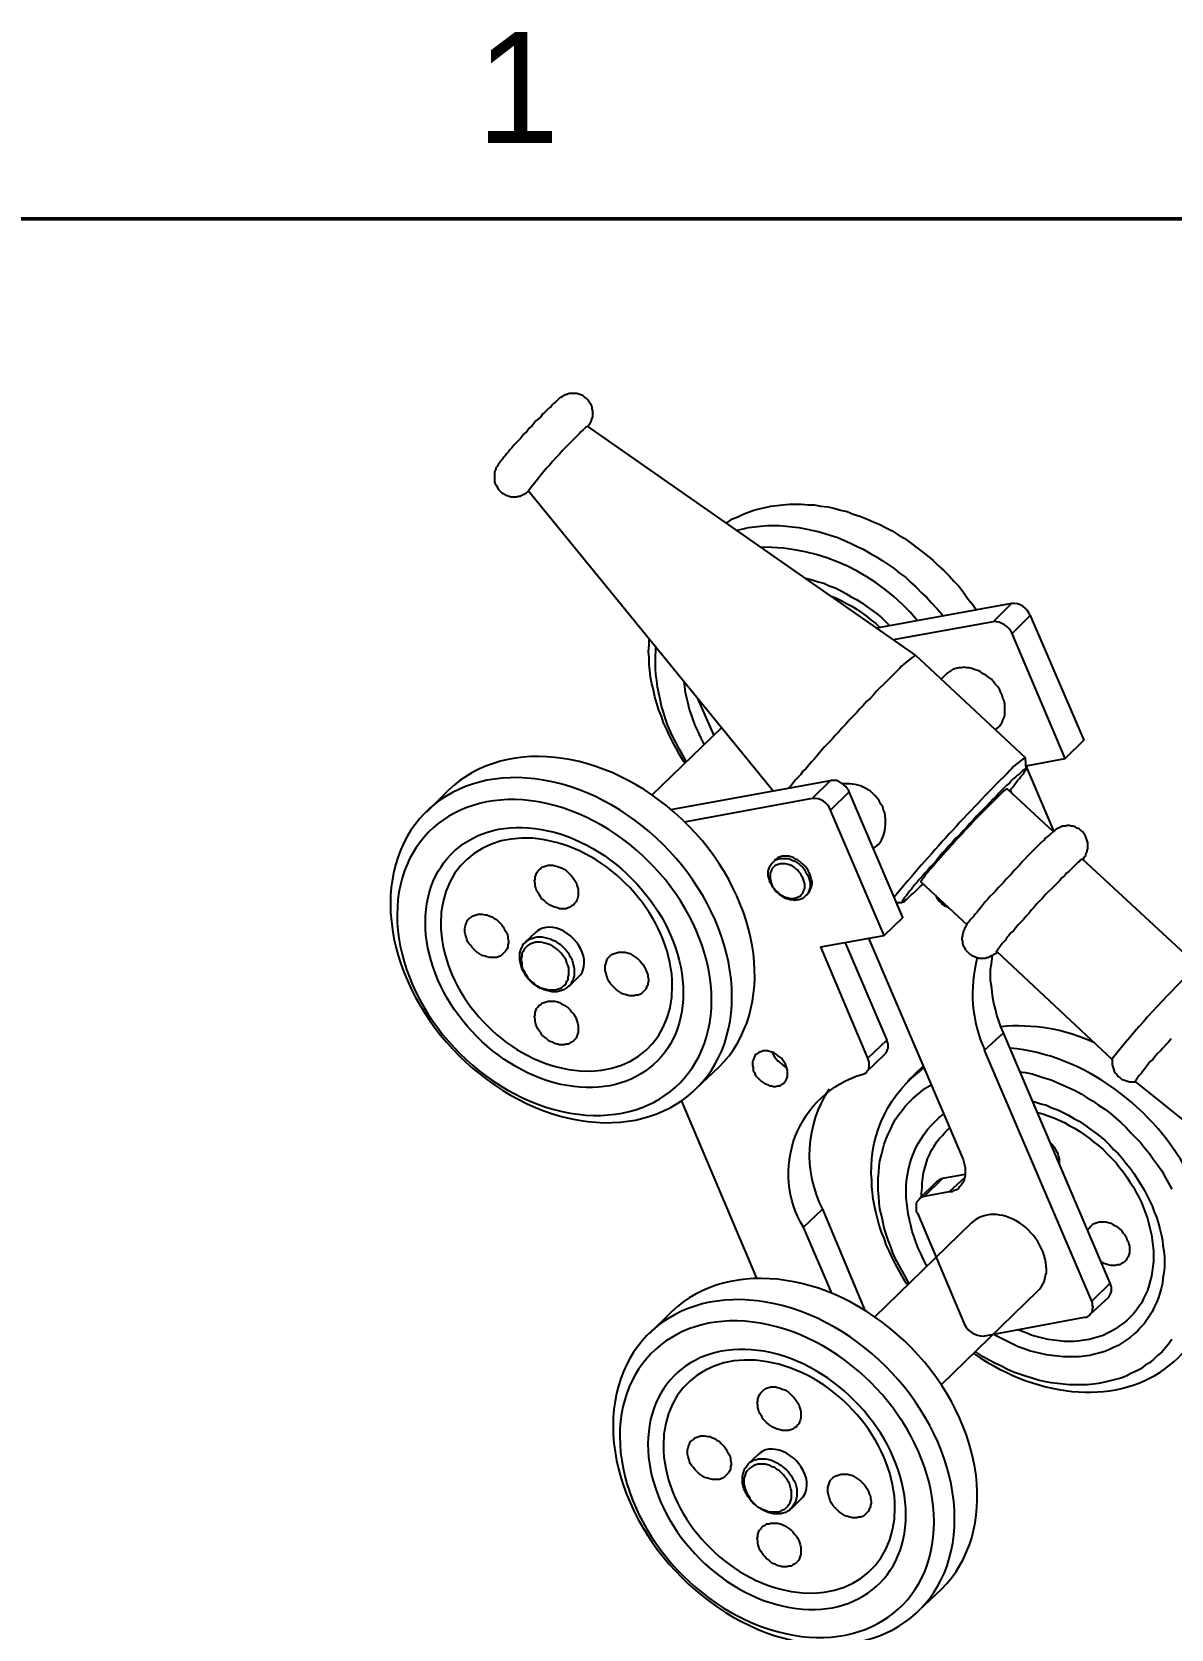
# Model space of a CAD drawing. Header units: millimetres. Extents: x 0.1 to 10.9, y 0.1 to 8.4.
# Drawn here: x 7.239 to 9.599, y 5.079 to 8.386 of the extents above; entities that cross this region are included whole.
import ezdxf

# ---------------------------------------------------------------- set-up
doc = ezdxf.new("R2010")
doc.units = ezdxf.units.MM
doc.layers.add('PDF_Geometry', color=7, linetype='Continuous')
doc.layers.add('PDF_Text', color=7, linetype='Continuous')
doc.styles.add('PDF Century Gothic', font='GOTHIC.TTF')

msp = doc.modelspace()

# ---------------------------------------------------------------- linework, layer by layer
at = {"layer": 'PDF_Geometry', "color": 9, "lineweight": 50, "true_color": 0xc0c0c0}
msp.add_lwpolyline([(0.4986, 0.4986), (0.4986, 7.9986), (10.4986, 7.9986), (10.4986, 0.4986)], close=True, dxfattribs=at)
at = {"layer": 'PDF_Geometry', "lineweight": 25}
for points in [[(8.3917, 7.5681), (8.3931, 7.5708), (8.3944, 7.5736), (8.3958, 7.575), (8.3972, 7.5778), (8.3986, 7.5806), (8.3986, 7.5819), (8.4, 7.5861), (8.4014, 7.5889), (8.4014, 7.5931), (8.4014, 7.5972), (8.4014, 7.6014), (8.4, 7.6056), (8.4, 7.6097), (8.3986, 7.6125), (8.3958, 7.6167), (8.3931, 7.6208), (8.3903, 7.625), (8.3875, 7.6278), (8.3833, 7.6306), (8.3806, 7.6333), (8.3764, 7.6347), (8.3722, 7.6361), (8.3681, 7.6375), (8.3639, 7.6375), (8.3597, 7.6375), (8.3556, 7.6375), (8.3528, 7.6375), (8.3486, 7.6361), (8.3458, 7.6347), (8.3431, 7.6347), (8.3417, 7.6333), (8.3389, 7.6319), (8.3375, 7.6306), (8.3347, 7.6292), (8.3333, 7.6292), (8.3319, 7.6278), (8.3292, 7.625), (8.3264, 7.6222), (8.3236, 7.6194), (8.3194, 7.6167), (8.3167, 7.6139), (8.3153, 7.6125), (8.3139, 7.6097), (8.3097, 7.6069), (8.3056, 7.6028), (8.3014, 7.5986), (8.2972, 7.5944), (8.2931, 7.5889), (8.2889, 7.5847), (8.2833, 7.5806), (8.2792, 7.575), (8.275, 7.5694), (8.2694, 7.5653), (8.2653, 7.5597), (8.2597, 7.5542), (8.2556, 7.55), (8.2514, 7.5444), (8.2458, 7.5389), (8.2417, 7.5347), (8.2375, 7.5306), (8.2333, 7.525), (8.2292, 7.5208), (8.2264, 7.5167), (8.2222, 7.5125), (8.2194, 7.5083), (8.2167, 7.5056), (8.2139, 7.5014), (8.2111, 7.4986), (8.2083, 7.4944), (8.2056, 7.4917), (8.2042, 7.4889), (8.2028, 7.4861), (8.2014, 7.4847), (8.2, 7.4833), (8.2, 7.4806), (8.1986, 7.4778), (8.1972, 7.475), (8.1972, 7.4708), (8.1972, 7.4667), (8.1972, 7.4625), (8.1972, 7.4583), (8.1972, 7.4542), (8.1986, 7.45), (8.2014, 7.4472), (8.2028, 7.4431), (8.2056, 7.4389), (8.2083, 7.4361), (8.2125, 7.4319), (8.2153, 7.4306), (8.2194, 7.4278), (8.2236, 7.4264), (8.2278, 7.425), (8.2319, 7.4236), (8.2361, 7.4236), (8.2389, 7.4236), (8.2431, 7.4236), (8.2472, 7.425), (8.25, 7.425), (8.2528, 7.4264), (8.2556, 7.4278), (8.2583, 7.4292), (8.2597, 7.4292), (8.2611, 7.4306), (8.2639, 7.4319), (8.2653, 7.4333), (8.2667, 7.4347), (8.2681, 7.4361), (8.775, 6.8139)], [(8.6764, 7.3694), (8.6806, 7.3708), (8.6903, 7.3778), (8.7014, 7.3819), (8.7125, 7.3875), (8.7236, 7.3917), (8.7347, 7.3958), (8.7458, 7.3986), (8.7583, 7.4014), (8.7694, 7.4042), (8.7819, 7.4056), (8.7944, 7.4069), (8.8083, 7.4083), (8.8208, 7.4083), (8.8333, 7.4083), (8.8472, 7.4069), (8.8597, 7.4069), (8.8736, 7.4042), (8.8875, 7.4028), (8.9, 7.4), (8.9139, 7.3958), (8.9278, 7.3931), (8.9403, 7.3875), (8.9542, 7.3833), (8.9681, 7.3778), (8.9806, 7.3722), (8.9944, 7.3667), (9.0069, 7.3597), (9.0208, 7.3528), (9.0333, 7.3444), (9.0458, 7.3375), (9.0583, 7.3292), (9.0708, 7.3194), (9.0819, 7.3111), (9.0944, 7.3014), (9.1056, 7.2917), (9.1167, 7.2806), (9.1278, 7.2708), (9.1389, 7.2597), (9.1486, 7.2486), (9.1597, 7.2375), (9.1694, 7.225), (9.1778, 7.2125), (9.1875, 7.2014), (9.1958, 7.1889)], [(8.6986, 7.3542), (8.7, 7.3542), (8.7125, 7.3569), (8.7236, 7.3597), (8.7361, 7.3611), (8.7486, 7.3625), (8.7625, 7.3639), (8.775, 7.3639), (8.7875, 7.3639), (8.8014, 7.3625), (8.8139, 7.3611), (8.8278, 7.3597), (8.8417, 7.3569), (8.8542, 7.3542), (8.8681, 7.3514), (8.8819, 7.3472), (8.8944, 7.3431), (8.9083, 7.3389), (8.9222, 7.3333), (8.9347, 7.3278), (8.9486, 7.3208), (8.9611, 7.3153), (8.975, 7.3069), (8.9875, 7.3), (9, 7.2917), (9.0125, 7.2833), (9.025, 7.275), (9.0361, 7.2653), (9.0486, 7.2569), (9.0597, 7.2458), (9.0708, 7.2361), (9.0819, 7.225), (9.0931, 7.2153), (9.1028, 7.2042), (9.1139, 7.1917), (9.1236, 7.1806), (9.1264, 7.1764)], [(8.8417, 7.2542), (8.8444, 7.2542), (8.8556, 7.2514), (8.8681, 7.2472), (8.8792, 7.2444), (8.8903, 7.2389), (8.9028, 7.2347), (8.9139, 7.2292), (8.925, 7.2236), (8.9361, 7.2167), (8.9472, 7.2111), (8.9583, 7.2042), (8.9694, 7.1958), (8.9792, 7.1889), (8.9903, 7.1806), (9, 7.1722), (9.0097, 7.1625), (9.0153, 7.1569)], [(8.8917, 7.2194), (8.8944, 7.2181), (8.9056, 7.2139), (8.9167, 7.2083), (8.9264, 7.2028), (8.9375, 7.1972), (8.9486, 7.1903), (8.9583, 7.1833), (8.9681, 7.1764), (8.9778, 7.1681), (8.9875, 7.1611), (8.9958, 7.1528)], [(9.0236, 7.1278), (9.2306, 7.1653), (9.2681, 7.2028), (8.9889, 7.1514)], [(9.3556, 6.7319), (9.2986, 6.8667), (9.3792, 6.8819), (9.2694, 7.1403), (9.3069, 7.1778), (9.4181, 6.9194), (9.3792, 6.8819)], [(8.5917, 6.8722), (8.5889, 6.8764), (8.5806, 6.8903), (8.5736, 6.9028), (8.5667, 6.9153), (8.5597, 6.9292), (8.5542, 6.9417), (8.5472, 6.9556), (8.5431, 6.9694), (8.5375, 6.9819), (8.5333, 6.9958), (8.5292, 7.0097), (8.5264, 7.0236), (8.5236, 7.0361), (8.5208, 7.05), (8.5194, 7.0639), (8.5181, 7.0764), (8.5181, 7.0903), (8.5167, 7.1028), (8.5181, 7.1167), (8.5181, 7.1292)], [(8.5944, 6.875), (8.5944, 6.8764), (8.5875, 6.8889), (8.5806, 6.9), (8.5736, 6.9139), (8.5667, 6.9264), (8.5611, 6.9389), (8.5556, 6.9514), (8.5514, 6.9639), (8.5472, 6.9778), (8.5431, 6.9903), (8.5403, 7.0042), (8.5375, 7.0167), (8.5347, 7.0292), (8.5333, 7.0431), (8.5319, 7.0556), (8.5306, 7.0681), (8.5306, 7.0806), (8.5306, 7.0931), (8.5319, 7.1056), (8.5319, 7.1111)], [(9.2347, 6.9417), (9.2403, 6.9458), (9.2431, 6.9486), (9.2458, 6.9528), (9.2486, 6.9569), (9.25, 6.9611), (9.2528, 6.9667), (9.2542, 6.9722), (9.2542, 6.9778), (9.2542, 6.9833), (9.2542, 6.9889), (9.2542, 6.9944), (9.2528, 7.0014), (9.25, 7.0069), (9.2486, 7.0125), (9.2458, 7.0181), (9.2431, 7.025), (9.2389, 7.0306), (9.2347, 7.0347), (9.2306, 7.0403), (9.2264, 7.0458), (9.2208, 7.05), (9.2153, 7.0542), (9.2097, 7.0569), (9.2042, 7.0611), (9.1986, 7.0639), (9.1931, 7.0653), (9.1861, 7.0681), (9.1806, 7.0694), (9.175, 7.0694), (9.1694, 7.0708), (9.1639, 7.0694), (9.1583, 7.0694), (9.1528, 7.0681), (9.1472, 7.0667), (9.1431, 7.0639), (9.1389, 7.0611), (9.1347, 7.0583), (9.1333, 7.0569), (9.1222, 7.0458)], [(8.6319, 6.9111), (8.6306, 6.9139), (8.625, 6.925), (8.6194, 6.9375), (8.6139, 6.9486), (8.6097, 6.9597), (8.6056, 6.9722), (8.6014, 6.9833), (8.5986, 6.9958), (8.5958, 7.0069), (8.5931, 7.0181), (8.5917, 7.0306), (8.5903, 7.0403)], [(8.6181, 7.0056), (8.6514, 6.9292)], [(8.6681, 6.9458), (8.5236, 6.8056)], [(9.2639, 6.8153), (9.2694, 6.8208), (9.2736, 6.8264), (9.2778, 6.8319), (9.2806, 6.8361), (9.2847, 6.8403), (9.2875, 6.8444), (9.2903, 6.8472), (9.2931, 6.85), (9.2944, 6.8528), (9.2958, 6.8556), (9.2972, 6.8569), (9.2986, 6.8583), (9.2986, 6.8597), (9.2986, 6.8611), (9.2972, 6.8611), (9.2958, 6.8597), (9.2944, 6.8583), (9.2917, 6.8569), (9.2903, 6.8556), (9.2875, 6.8528), (9.2847, 6.85), (9.2806, 6.8472), (9.2764, 6.8431), (9.2722, 6.8403), (9.2681, 6.8361), (9.2639, 6.8306), (9.2583, 6.8264), (9.2528, 6.8208), (9.2472, 6.8153), (9.2417, 6.8097), (9.2361, 6.8028), (9.2292, 6.7972), (9.2236, 6.7903), (9.2167, 6.7833), (9.2097, 6.7764), (9.2028, 6.7694), (9.1958, 6.7625), (9.1889, 6.7542), (9.1819, 6.7472), (9.175, 6.7389), (9.1681, 6.7319), (9.1611, 6.7236), (9.1528, 6.7167), (9.1458, 6.7083), (9.1389, 6.7014), (9.1319, 6.6931), (9.125, 6.6861), (9.1194, 6.6792), (9.1125, 6.6708), (9.1069, 6.6639), (9.1, 6.6569), (9.0944, 6.65), (9.0889, 6.6444), (9.0833, 6.6375), (9.0778, 6.6319), (9.0736, 6.6264), (9.0681, 6.6208), (9.0639, 6.6153), (9.0611, 6.6111), (9.0569, 6.6069), (9.0542, 6.6028), (9.0514, 6.5986), (9.0486, 6.5958), (9.0458, 6.5931), (9.0444, 6.5903), (9.0431, 6.5889), (9.0417, 6.5861), (9.0417, 6.5847), (9.0431, 6.5847), (9.0444, 6.5847), (9.0472, 6.5861), (9.0486, 6.5889), (9.0514, 6.5903), (9.0542, 6.5931), (9.0569, 6.5958), (9.0611, 6.6), (9.0653, 6.6028), (9.0694, 6.6069), (9.0736, 6.6111), (9.0792, 6.6167), (9.0847, 6.6208), (9.0847, 6.6222)], [(8.1028, 6.8167), (8.0569, 6.7708)], [(8.5625, 6.7764), (8.8931, 6.8361)], [(8.9847, 6.6972), (8.9889, 6.7), (8.9931, 6.7042), (8.9986, 6.7125), (9.0028, 6.7222), (9.0056, 6.7319), (9.0069, 6.7444), (9.0069, 6.7569), (9.0056, 6.7694), (9.0028, 6.775), (9.0014, 6.7819), (8.9972, 6.7875), (8.9944, 6.7944), (8.9903, 6.7986), (8.9861, 6.8042), (8.9819, 6.8083), (8.9764, 6.8139), (8.9667, 6.8194), (8.9556, 6.825), (8.9444, 6.8278), (8.9319, 6.8292), (8.9194, 6.8292), (8.9181, 6.8292)], [(9.0042, 6.5153), (9.0431, 6.5528), (8.9319, 6.8125)], [(9.3542, 6.7306), (9.2597, 6.8181), (9.2583, 6.8181), (9.2569, 6.8181), (9.2556, 6.8167), (9.2542, 6.8153), (9.2514, 6.8139), (9.2486, 6.8111), (9.2458, 6.8083), (9.2431, 6.8056), (9.2389, 6.8014), (9.2347, 6.7972), (9.2306, 6.7931), (9.2264, 6.7889), (9.2222, 6.7847), (9.2167, 6.7792), (9.2111, 6.7736), (9.2056, 6.7681), (9.2, 6.7625), (9.1944, 6.7569), (9.1889, 6.7514), (9.1833, 6.7444), (9.1778, 6.7389), (9.1708, 6.7319), (9.1653, 6.725), (9.1597, 6.7194), (9.1528, 6.7125), (9.1472, 6.7056), (9.1417, 6.7), (9.1361, 6.6931), (9.1306, 6.6875), (9.125, 6.6819), (9.1208, 6.6764), (9.1153, 6.6708), (9.1111, 6.6653), (9.1069, 6.6597), (9.1028, 6.6556), (9.0986, 6.6514), (9.0958, 6.6472), (9.0917, 6.6431), (9.0889, 6.6389), (9.0875, 6.6361), (9.0847, 6.6333), (9.0833, 6.6319), (9.0819, 6.6292), (9.0806, 6.6278), (9.0806, 6.6264), (9.1764, 6.5375)], [(9.2653, 6.8167), (9.2681, 6.8097)], [(9.4167, 6.6722), (9.4181, 6.675), (9.4194, 6.6778), (9.4208, 6.6792), (9.4222, 6.6819), (9.4222, 6.6833), (9.4236, 6.6861), (9.425, 6.6889), (9.425, 6.6917), (9.4264, 6.6944), (9.4264, 6.6986), (9.4264, 6.7028), (9.4264, 6.7069), (9.425, 6.7111), (9.4236, 6.7153), (9.4222, 6.7194), (9.4208, 6.7222), (9.4181, 6.7264), (9.4153, 6.7306), (9.4111, 6.7333), (9.4083, 6.7361), (9.4042, 6.7375), (9.4, 6.7403), (9.3958, 6.7417), (9.3917, 6.7417), (9.3875, 6.7431), (9.3833, 6.7431), (9.3806, 6.7417), (9.3764, 6.7417), (9.3736, 6.7417), (9.3708, 6.7403), (9.3681, 6.7389), (9.3653, 6.7375), (9.3639, 6.7375), (9.3625, 6.7361), (9.3597, 6.7347), (9.3583, 6.7333), (9.3569, 6.7319), (9.3528, 6.7292), (9.35, 6.7264), (9.3472, 6.7236), (9.3431, 6.7208), (9.3389, 6.7167), (9.3361, 6.7125), (9.3319, 6.7097), (9.3306, 6.7083), (9.3264, 6.7042), (9.3208, 6.6986), (9.3167, 6.6944), (9.3111, 6.6889), (9.3069, 6.6847), (9.3014, 6.6792), (9.2958, 6.6736), (9.2903, 6.6681), (9.2847, 6.6611), (9.2792, 6.6556), (9.2736, 6.65), (9.2681, 6.6431), (9.2625, 6.6375), (9.2569, 6.6319), (9.2514, 6.625), (9.2458, 6.6194), (9.2403, 6.6139), (9.2347, 6.6069), (9.2292, 6.6014), (9.2236, 6.5958), (9.2194, 6.5903), (9.2139, 6.5847), (9.2097, 6.5792), (9.2056, 6.5736), (9.2014, 6.5694), (9.1972, 6.5639), (9.1931, 6.5597), (9.1903, 6.5556), (9.1861, 6.5514), (9.1833, 6.5486), (9.1806, 6.5444), (9.1778, 6.5417), (9.175, 6.5375), (9.1736, 6.5347), (9.1722, 6.5319), (9.1708, 6.5306), (9.1708, 6.5278), (9.1694, 6.5264), (9.1681, 6.5236), (9.1681, 6.5208), (9.1667, 6.5181), (9.1667, 6.5139), (9.1653, 6.5111), (9.1653, 6.5069), (9.1667, 6.5028), (9.1667, 6.4986), (9.1681, 6.4944), (9.1708, 6.4903), (9.1722, 6.4861), (9.175, 6.4833), (9.1792, 6.4792), (9.1819, 6.4764), (9.1861, 6.4736), (9.1903, 6.4722), (9.1931, 6.4708), (9.1972, 6.4694), (9.2014, 6.4681), (9.2056, 6.4681), (9.2097, 6.4681), (9.2139, 6.4681), (9.2167, 6.4694), (9.2194, 6.4694), (9.2222, 6.4708), (9.225, 6.4722), (9.2264, 6.4736), (9.2292, 6.4736), (9.2306, 6.475), (9.2319, 6.4764), (9.2347, 6.4778), (9.2375, 6.4792), (9.2375, 6.4806)], [(8.8417, 6.5972), (8.8458, 6.6), (8.8472, 6.6028), (8.85, 6.6056), (8.8514, 6.6097), (8.8528, 6.6125), (8.8542, 6.6167), (8.8556, 6.6222), (8.8556, 6.6264), (8.8542, 6.6306), (8.8528, 6.6361), (8.8514, 6.6403), (8.85, 6.6444), (8.8472, 6.65), (8.8444, 6.6542), (8.8417, 6.6583), (8.8375, 6.6625), (8.8333, 6.6653), (8.8292, 6.6694), (8.825, 6.6722), (8.8208, 6.6736), (8.8167, 6.6764), (8.8111, 6.6778), (8.8069, 6.6792), (8.8014, 6.6792), (8.7972, 6.6792), (8.7931, 6.6792), (8.7889, 6.6778), (8.7847, 6.6764), (8.7819, 6.6736), (8.7778, 6.6722), (8.7778, 6.6708), (8.7736, 6.6667)], [(8.9819, 6.6944), (8.9958, 6.7069)], [(9.6556, 6.4514), (9.4153, 6.6736), (9.4139, 6.6736), (9.4139, 6.6722), (9.4125, 6.6722), (9.4097, 6.6708), (9.4083, 6.6681), (9.4056, 6.6667), (9.4028, 6.6639), (9.3986, 6.6597), (9.3958, 6.6569), (9.3917, 6.6528), (9.3875, 6.6486), (9.3819, 6.6444), (9.3778, 6.6389), (9.3722, 6.6347), (9.3681, 6.6292), (9.3625, 6.6236), (9.3569, 6.6181), (9.3514, 6.6125), (9.3444, 6.6056), (9.3389, 6.6), (9.3333, 6.5931), (9.3278, 6.5875), (9.3208, 6.5806), (9.3153, 6.5736), (9.3097, 6.5681), (9.3042, 6.5611), (9.2986, 6.5556), (9.2931, 6.5486), (9.2875, 6.5431), (9.2819, 6.5375), (9.2764, 6.5306), (9.2722, 6.525), (9.2667, 6.5208), (9.2625, 6.5153), (9.2583, 6.5111), (9.2556, 6.5056), (9.2514, 6.5014), (9.2486, 6.4986), (9.2458, 6.4944), (9.2431, 6.4917), (9.2417, 6.4889), (9.2389, 6.4861), (9.2389, 6.4847), (9.2375, 6.4833), (9.2375, 6.4819), (9.2361, 6.4819), (9.2375, 6.4819), (9.4764, 6.2583)], [(9.0292, 6.5833), (9.0417, 6.5833)], [(9.1111, 6.5986), (9.1125, 6.5944), (9.1153, 6.5903), (9.1181, 6.5861), (9.1222, 6.5833), (9.125, 6.5792), (9.1292, 6.5764), (9.1333, 6.575), (9.1375, 6.5722), (9.1389, 6.5722)], [(8.2819, 6.5208), (8.2611, 6.5014)], [(8.9236, 6.5), (9.0097, 6.2986)], [(8.3514, 6.4097), (8.3708, 6.4292)], [(8.9681, 6.2333), (9.0056, 6.2694), (9.0083, 6.2722), (9.0097, 6.275), (9.0111, 6.2792), (9.0125, 6.2819), (9.0125, 6.2861), (9.0125, 6.2903), (9.0111, 6.2944), (9.0097, 6.2986), (8.9708, 6.2611)], [(9.4722, 5.7958), (9.2514, 6.3139)], [(9.5986, 6.3014), (9.5931, 6.2944), (9.5875, 6.2889), (9.5819, 6.2819), (9.5764, 6.2764), (9.5708, 6.2708), (9.5653, 6.2639), (9.5611, 6.2583), (9.5556, 6.2542), (9.5514, 6.2486), (9.5472, 6.2431), (9.5444, 6.2389), (9.5403, 6.2347), (9.5375, 6.2306), (9.5347, 6.2278), (9.5319, 6.225), (9.5292, 6.2208), (9.5278, 6.2194), (9.5264, 6.2167), (9.525, 6.2153), (9.525, 6.2139), (9.525, 6.2125)], [(8.6153, 6.1986), (8.6625, 6.2431)], [(9.0847, 6.2444), (9.0528, 6.2139)], [(9.2847, 6.2333), (9.2972, 6.2319), (9.3111, 6.2292), (9.3236, 6.225), (9.3361, 6.2208), (9.35, 6.2167), (9.3625, 6.2111), (9.375, 6.2056), (9.3875, 6.2), (9.4, 6.1944), (9.4125, 6.1875), (9.425, 6.1792), (9.4375, 6.1722), (9.4486, 6.1639), (9.4611, 6.1556), (9.4722, 6.1472), (9.4833, 6.1375), (9.4944, 6.1278), (9.5056, 6.1181), (9.5153, 6.1069), (9.525, 6.0972), (9.5361, 6.0861), (9.5444, 6.075), (9.5542, 6.0639), (9.5625, 6.0514), (9.5708, 6.0403), (9.5792, 6.0278), (9.5861, 6.0153), (9.5931, 6.0028), (9.6, 5.9903)], [(9.0556, 5.7944), (9.0556, 5.7958), (9.0486, 5.8083), (9.0417, 5.8208), (9.0347, 5.8333), (9.0278, 5.8458), (9.0222, 5.8583), (9.0181, 5.8708), (9.0125, 5.8847), (9.0083, 5.8972), (9.0042, 5.9097), (9.0014, 5.9236), (8.9986, 5.9361), (8.9958, 5.9486), (8.9944, 5.9625), (8.9931, 5.975), (8.9917, 5.9875), (8.9917, 6), (8.9917, 6.0125), (8.9931, 6.025), (8.9944, 6.0375), (8.9958, 6.0486), (8.9986, 6.0611), (9.0014, 6.0722), (9.0042, 6.0833), (9.0083, 6.0944), (9.0125, 6.1042), (9.0181, 6.1153), (9.0222, 6.125), (9.0278, 6.1347), (9.0347, 6.1444), (9.0417, 6.1528), (9.0486, 6.1625), (9.0556, 6.1694), (9.0639, 6.1778), (9.0722, 6.1847), (9.0806, 6.1917), (9.0889, 6.1986), (9.0986, 6.2042), (9.1014, 6.2056)], [(8.5847, 6.1722), (8.7403, 5.8056)], [(9.3111, 6.1722), (9.3167, 6.1708), (9.3292, 6.1667), (9.3403, 6.1639), (9.3514, 6.1583), (9.3639, 6.1542), (9.375, 6.1486), (9.3861, 6.1431), (9.3972, 6.1361), (9.4083, 6.1306), (9.4194, 6.1236), (9.4306, 6.1153), (9.4403, 6.1083), (9.4514, 6.1), (9.4611, 6.0917), (9.4708, 6.0819), (9.4792, 6.0722), (9.4889, 6.0639), (9.4972, 6.0542), (9.5056, 6.0431), (9.5139, 6.0333), (9.5222, 6.0222), (9.5292, 6.0111), (9.5361, 6), (9.5431, 5.9889), (9.5486, 5.9778), (9.5542, 5.9667), (9.5597, 5.9556), (9.5639, 5.9431), (9.5681, 5.9319), (9.5722, 5.9208), (9.575, 5.9083), (9.5778, 5.8972), (9.5806, 5.8847), (9.5819, 5.8736), (9.5833, 5.8625), (9.5847, 5.85), (9.5847, 5.8389), (9.5847, 5.8278), (9.5833, 5.8167), (9.5819, 5.8056), (9.5806, 5.7958), (9.5778, 5.7847), (9.575, 5.775), (9.5722, 5.7639), (9.5681, 5.7556), (9.5639, 5.7458), (9.5597, 5.7361), (9.5542, 5.7278), (9.5486, 5.7194), (9.5431, 5.7111), (9.5361, 5.7042), (9.5292, 5.6958), (9.5222, 5.6903), (9.5139, 5.6833), (9.5056, 5.6778), (9.4972, 5.6722), (9.4889, 5.6667), (9.4792, 5.6625), (9.4708, 5.6583), (9.4611, 5.6542), (9.4514, 5.6514), (9.4403, 5.6486), (9.4306, 5.6458), (9.4194, 5.6444), (9.4083, 5.6431), (9.3972, 5.6431), (9.3861, 5.6431), (9.375, 5.6431), (9.3639, 5.6444), (9.3514, 5.6458), (9.3403, 5.6472), (9.3292, 5.65), (9.3167, 5.6528), (9.3056, 5.6556), (9.2944, 5.6597), (9.2819, 5.6639), (9.2708, 5.6694), (9.2597, 5.675), (9.2486, 5.6806), (9.2375, 5.6861), (9.2306, 5.6903)], [(9.3208, 6.15), (9.3222, 6.1486), (9.3333, 6.1458), (9.3444, 6.1417), (9.3556, 6.1375), (9.3667, 6.1333), (9.3778, 6.1278), (9.3875, 6.1222), (9.3986, 6.1167), (9.4097, 6.1097), (9.4194, 6.1028), (9.4292, 6.0958), (9.4389, 6.0875), (9.4486, 6.0806), (9.4583, 6.0722), (9.4667, 6.0625), (9.475, 6.0542), (9.4847, 6.0444), (9.4917, 6.0347), (9.5, 6.025), (9.5069, 6.0153), (9.5139, 6.0042), (9.5208, 5.9944), (9.5264, 5.9833), (9.5319, 5.9736), (9.5375, 5.9625), (9.5417, 5.9514), (9.5458, 5.9403), (9.55, 5.9292), (9.5528, 5.9181), (9.5556, 5.9069), (9.5583, 5.8958), (9.5597, 5.8847), (9.5611, 5.8736), (9.5625, 5.8625), (9.5625, 5.8514), (9.5625, 5.8403), (9.5611, 5.8306), (9.5597, 5.8194), (9.5583, 5.8097), (9.5556, 5.8), (9.5528, 5.7903), (9.55, 5.7806), (9.5458, 5.7722), (9.5417, 5.7639), (9.5375, 5.7542), (9.5319, 5.7472), (9.5264, 5.7389), (9.5208, 5.7319), (9.5139, 5.725), (9.5069, 5.7181), (9.5, 5.7125), (9.4917, 5.7069), (9.4847, 5.7014), (9.475, 5.6958), (9.4667, 5.6917), (9.4583, 5.6875), (9.4486, 5.6847), (9.4389, 5.6819), (9.4292, 5.6792), (9.4194, 5.6778), (9.4097, 5.6764), (9.3986, 5.675), (9.3875, 5.675), (9.3778, 5.675), (9.3667, 5.6764), (9.3556, 5.6778), (9.3444, 5.6792), (9.3333, 5.6819), (9.3222, 5.6847), (9.3111, 5.6875), (9.3, 5.6917), (9.2889, 5.6958), (9.2806, 5.6986)], [(9.0819, 5.975), (9.0819, 5.9819), (9.0833, 5.9931), (9.0833, 6.0028), (9.0847, 6.0139), (9.0861, 6.0236), (9.0889, 6.0333), (9.0917, 6.0431), (9.0944, 6.0528), (9.0986, 6.0611), (9.1028, 6.0708), (9.1083, 6.0792), (9.1125, 6.0875), (9.1181, 6.0944), (9.125, 6.1014), (9.1306, 6.1083), (9.1375, 6.1153), (9.1389, 6.1167)], [(9.3486, 6.0861), (9.35, 6.0847), (9.3542, 6.0806), (9.3569, 6.0764), (9.3597, 6.0708), (9.3625, 6.0667), (9.3639, 6.0625), (9.3653, 6.0569), (9.3667, 6.0528), (9.3667, 6.0472), (9.3667, 6.0431), (9.3667, 6.0417)], [(9.1722, 6.0208), (9.125, 6.0125)], [(9.0875, 5.975), (9.125, 6.0125), (9.1222, 6.0111), (9.1181, 6.0097), (9.1153, 6.0069), (9.1139, 6.0069), (9.0764, 5.9694)], [(9.1389, 5.9847), (9.1722, 6.0153)], [(8.8958, 5.775), (8.8375, 5.9111), (8.8764, 5.9486), (8.9653, 5.7375)], [(9.1847, 5.9194), (8.9847, 5.725)], [(9.4264, 5.9042), (9.4264, 5.9069), (9.4292, 5.9097), (9.4319, 5.9125), (9.4347, 5.9153), (9.4375, 5.9181), (9.4417, 5.9194), (9.4458, 5.9208), (9.45, 5.9222), (9.4542, 5.9222), (9.4597, 5.9222), (9.4639, 5.9222), (9.4681, 5.9208), (9.4736, 5.9194), (9.4778, 5.9167), (9.4833, 5.9139), (9.4875, 5.9111), (9.4917, 5.9083), (9.4958, 5.9042), (9.4986, 5.9), (9.5028, 5.8958), (9.5056, 5.8917), (9.5069, 5.8861), (9.5097, 5.8819), (9.5111, 5.8764), (9.5125, 5.8722), (9.5125, 5.8681), (9.5125, 5.8625), (9.5125, 5.8583), (9.5111, 5.8542), (9.5097, 5.85), (9.5069, 5.8458), (9.5056, 5.8431), (9.5028, 5.8403), (9.4986, 5.8375), (9.4958, 5.8361), (9.4917, 5.8333), (9.4875, 5.8333), (9.4833, 5.8319), (9.4778, 5.8319), (9.4736, 5.8319), (9.4681, 5.8333), (9.4639, 5.8347), (9.4597, 5.8361), (9.4542, 5.8389), (9.4542, 5.8403)], [(9.1222, 5.5847), (9.3222, 5.7792), (9.3264, 5.7833), (9.3306, 5.7889), (9.3333, 5.7931), (9.3361, 5.7986), (9.3375, 5.8042), (9.3389, 5.8111), (9.3403, 5.8167)], [(9.4306, 5.7306), (9.4694, 5.7667), (9.4708, 5.7694), (9.4722, 5.7722), (9.4736, 5.775), (9.475, 5.7792), (9.475, 5.7833), (9.475, 5.7875), (9.4736, 5.7917), (9.4722, 5.7958), (9.4347, 5.7583)], [(8.5639, 5.7361), (8.5181, 5.6903)], [(9.6, 5.6792), (9.5931, 5.6694), (9.5861, 5.6611), (9.5792, 5.6528), (9.5708, 5.6458), (9.5625, 5.6375), (9.5542, 5.6306), (9.5444, 5.625), (9.5361, 5.6181), (9.525, 5.6125), (9.5153, 5.6083), (9.5056, 5.6028), (9.4944, 5.5986), (9.4833, 5.5958), (9.4722, 5.5931), (9.4611, 5.5903), (9.4486, 5.5875), (9.4375, 5.5861), (9.425, 5.5847), (9.4125, 5.5847), (9.4, 5.5847), (9.3875, 5.5847), (9.375, 5.5861), (9.3625, 5.5875), (9.35, 5.5889), (9.3361, 5.5917), (9.3236, 5.5944), (9.3111, 5.5986), (9.2972, 5.6028), (9.2847, 5.6069), (9.2722, 5.6111), (9.2597, 5.6167), (9.2472, 5.6236), (9.2347, 5.6292), (9.2222, 5.6361), (9.2097, 5.6431), (9.1972, 5.6514), (9.1931, 5.6542)], [(8.7431, 5.4403), (8.7222, 5.4208)], [(8.8125, 5.3292), (8.8319, 5.3486)], [(9.0764, 5.1181), (9.1236, 5.1625)]]:
    msp.add_lwpolyline(points, dxfattribs=at)
for points in [[(9.2986, 6.8597), (9.2972, 6.8833), (9.0694, 7.0958), (8.3903, 7.5694), (8.3889, 7.5681), (8.3861, 7.5667), (8.3847, 7.5653), (8.3819, 7.5625), (8.3806, 7.5611), (8.3764, 7.5583), (8.3736, 7.5542, 0.041437), (8.2681, 7.4361)], [(9.0694, 7.0958, 0.056341), (9.0319, 7.0639), (9.0264, 7.0583), (9.0208, 7.0528), (9.0153, 7.0472), (9.0083, 7.0403), (9.0028, 7.0347), (8.9958, 7.0278), (8.9889, 7.0208), (8.9833, 7.0139), (8.9764, 7.0069), (8.9681, 7), (8.9611, 6.9917), (8.9542, 6.9847), (8.9472, 6.9764), (8.9389, 6.9681), (8.9319, 6.9611), (8.925, 6.9528), (8.9167, 6.9444), (8.9097, 6.9361), (8.9028, 6.9292), (8.8958, 6.9208), (8.8875, 6.9125), (8.8806, 6.9056), (8.8736, 6.8972), (8.8681, 6.8903), (8.8611, 6.8819), (8.8542, 6.875), (8.8486, 6.8681), (8.8431, 6.8611), (8.8361, 6.8556), (8.8319, 6.8486), (8.8264, 6.8431), (8.8208, 6.8375), (8.8167, 6.8319), (8.8125, 6.8264), (8.8083, 6.8222), (8.8069, 6.8208)], [(9.2972, 6.8833, 0.084618), (9.2597, 6.8514, 0.023455), (9.025, 6.5944)], [(8.8375, 5.9111, -0.489544), (8.9583, 6.2278), (8.9625, 6.2292), (8.9653, 6.2306), (8.9681, 6.2319), (8.9694, 6.2347), (8.9722, 6.2375), (8.9736, 6.2417), (8.9736, 6.2444), (8.9736, 6.2486), (8.9736, 6.2528), (8.9722, 6.2569), (8.9708, 6.2611), (8.8736, 6.4917), (9.0042, 6.5153), (8.8931, 6.775), (8.9319, 6.8125), (8.9306, 6.8167), (8.9278, 6.8194), (8.925, 6.8236), (8.9208, 6.8264), (8.9181, 6.8292), (8.9139, 6.8319), (8.9097, 6.8347), (8.9056, 6.8361), (8.9014, 6.8361), (8.8972, 6.8361), (8.8931, 6.8361), (8.8556, 6.7986), (8.5903, 6.75)], [(8.9722, 6.5097), (9.1681, 6.0514), (9.1694, 6.0458), (9.1708, 6.0403), (9.1722, 6.0347), (9.1722, 6.0278), (9.1722, 6.0236), (9.1722, 6.0181), (9.1708, 6.0125), (9.1694, 6.0083), (9.1667, 6.0028), (9.1639, 5.9986), (9.1611, 5.9958), (9.1583, 5.9917), (9.1542, 5.9889), (9.1486, 5.9875), (9.1444, 5.9847), (9.1389, 5.9847), (9.0875, 5.975), (9.0833, 5.9736), (9.0806, 5.9722), (9.0778, 5.9694), (9.075, 5.9667), (9.0722, 5.9639), (9.0708, 5.9611), (9.0708, 5.9569), (9.0708, 5.9528), (9.0708, 5.9486), (9.0708, 5.9444), (9.0736, 5.9403), (9.1708, 5.7097, 0.278266), (9.2097, 5.6861), (9.4194, 5.725), (9.4236, 5.725), (9.4264, 5.7264), (9.4306, 5.7292), (9.4319, 5.7319), (9.4347, 5.7347), (9.4361, 5.7375), (9.4361, 5.7417), (9.4375, 5.7458), (9.4361, 5.75), (9.4361, 5.7542), (9.4347, 5.7583), (9.2125, 6.2778), (9.2514, 6.3139), (9.2458, 6.3264), (9.2417, 6.3389), (9.2375, 6.35), (9.2347, 6.3625), (9.2319, 6.375), (9.2292, 6.3861), (9.2278, 6.3986), (9.2264, 6.4111), (9.225, 6.4222), (9.225, 6.4347), (9.225, 6.4458), (9.2264, 6.4569), (9.2278, 6.4681), (9.2278, 6.4736)], [(9.6306, 6.4306, 0.031645), (9.4764, 6.2597), (9.4764, 6.2583), (9.4764, 6.2556), (9.4764, 6.2514), (9.4764, 6.2472), (9.4778, 6.2431), (9.4792, 6.2389), (9.4806, 6.2347), (9.4833, 6.2306), (9.4861, 6.2278), (9.4889, 6.2236), (9.4931, 6.2208), (9.4958, 6.2181), (9.5, 6.2167), (9.5042, 6.2153), (9.5083, 6.2139), (9.5125, 6.2125), (9.5167, 6.2125), (9.5194, 6.2125), (9.5236, 6.2125), (9.525, 6.2125), (9.7167, 6.0583)], [(9.0528, 5.7917), (9.05, 5.7958), (9.0417, 5.8097), (9.0347, 5.8222), (9.0278, 5.8347), (9.0208, 5.8486), (9.0153, 5.8611), (9.0083, 5.875), (9.0042, 5.8889), (8.9986, 5.9014), (8.9944, 5.9153), (8.9903, 5.9292), (8.9875, 5.9431), (8.9847, 5.9556), (8.9819, 5.9694), (8.9806, 5.9833), (8.9792, 5.9958), (8.9792, 6.0097), (8.9778, 6.0222, -0.247537), (9.0861, 6.2403)], [(9.0931, 5.8306), (9.0917, 5.8333), (9.0861, 5.8444), (9.0806, 5.8569), (9.075, 5.8681), (9.0708, 5.8792), (9.0667, 5.8917), (9.0625, 5.9028), (9.0597, 5.9153), (9.0569, 5.9264), (9.0542, 5.9389), (9.0528, 5.95), (9.0514, 5.9611), (9.05, 5.9722), (9.05, 5.9847, -0.238669), (9.1278, 6.1458)]]:
    msp.add_lwpolyline(points, format="xyb", dxfattribs=at)
for points in [[(8.2806, 6.6278), (8.2819, 6.6319), (8.2819, 6.6361), (8.2833, 6.6403), (8.2847, 6.6444), (8.2875, 6.6486), (8.2903, 6.6514), (8.2931, 6.6542), (8.2958, 6.6569), (8.3, 6.6583), (8.3042, 6.6597), (8.3083, 6.6611), (8.3125, 6.6611), (8.3181, 6.6611), (8.3222, 6.6597), (8.3278, 6.6583), (8.3319, 6.6569), (8.3361, 6.6556), (8.3417, 6.6528), (8.3458, 6.65), (8.35, 6.6458), (8.3542, 6.6417), (8.3569, 6.6389), (8.3611, 6.6333), (8.3639, 6.6292), (8.3667, 6.625), (8.3681, 6.6194), (8.3694, 6.6153), (8.3708, 6.6111), (8.3708, 6.6056), (8.3708, 6.6014), (8.3708, 6.5972), (8.3694, 6.5917), (8.3681, 6.5889), (8.3667, 6.5847), (8.3639, 6.5819), (8.3611, 6.5778), (8.3569, 6.5764), (8.3542, 6.5736), (8.35, 6.5722), (8.3458, 6.5708), (8.3417, 6.5708), (8.3361, 6.5708), (8.3319, 6.5708), (8.3278, 6.5722), (8.3222, 6.5736), (8.3181, 6.575), (8.3125, 6.5778), (8.3083, 6.5806), (8.3042, 6.5833), (8.3, 6.5875), (8.2958, 6.5903), (8.2931, 6.5944), (8.2903, 6.6), (8.2875, 6.6042), (8.2847, 6.6083), (8.2833, 6.6139), (8.2819, 6.6181), (8.2819, 6.6236)], [(8.8514, 6.6194), (8.8514, 6.6153), (8.85, 6.6111), (8.8486, 6.6069), (8.8472, 6.6028), (8.8444, 6.6), (8.8417, 6.5972), (8.8389, 6.5944), (8.8361, 6.5917), (8.8319, 6.5903), (8.8278, 6.5889), (8.8236, 6.5889), (8.8194, 6.5875), (8.8153, 6.5889), (8.8097, 6.5889), (8.8056, 6.5903), (8.8, 6.5917), (8.7958, 6.5944), (8.7917, 6.5972), (8.7875, 6.6), (8.7833, 6.6042), (8.7792, 6.6069), (8.7764, 6.6111), (8.7736, 6.6153), (8.7708, 6.6208), (8.7681, 6.625), (8.7667, 6.6292), (8.7653, 6.6347), (8.7639, 6.6389), (8.7639, 6.6431), (8.7639, 6.6486), (8.7653, 6.6528), (8.7667, 6.6569), (8.7681, 6.6597), (8.7708, 6.6639), (8.7736, 6.6667), (8.7764, 6.6694), (8.7792, 6.6722), (8.7833, 6.6736), (8.7875, 6.675), (8.7917, 6.675), (8.7958, 6.675), (8.8, 6.675), (8.8056, 6.675), (8.8097, 6.6736), (8.8153, 6.6708), (8.8194, 6.6694), (8.8236, 6.6667), (8.8278, 6.6639), (8.8319, 6.6597), (8.8361, 6.6569), (8.8389, 6.6528), (8.8417, 6.6472), (8.8444, 6.6431), (8.8472, 6.6389), (8.8486, 6.6347), (8.85, 6.6292), (8.8514, 6.625)], [(8.8403, 6.6181), (8.8403, 6.6222), (8.8389, 6.6264), (8.8375, 6.6306), (8.8361, 6.6347), (8.8333, 6.6389), (8.8319, 6.6431), (8.8278, 6.6472), (8.825, 6.6514), (8.8208, 6.6542), (8.8181, 6.6569), (8.8139, 6.6597), (8.8097, 6.6611), (8.8056, 6.6625), (8.8, 6.6639), (8.7958, 6.6639), (8.7917, 6.6639), (8.7889, 6.6639), (8.7847, 6.6625), (8.7806, 6.6611), (8.7778, 6.6597), (8.775, 6.6569), (8.7722, 6.6542), (8.7708, 6.6514), (8.7694, 6.6472), (8.7681, 6.6444), (8.7681, 6.6403), (8.7681, 6.6361), (8.7681, 6.6319), (8.7694, 6.6278), (8.7708, 6.6222), (8.7722, 6.6181), (8.775, 6.6139), (8.7778, 6.6111), (8.7806, 6.6069), (8.7847, 6.6042), (8.7889, 6.6), (8.7917, 6.5986), (8.7958, 6.5958), (8.8, 6.5944), (8.8056, 6.5931), (8.8097, 6.5917), (8.8139, 6.5917), (8.8181, 6.5917), (8.8208, 6.5931), (8.825, 6.5944), (8.8278, 6.5958), (8.8319, 6.5972), (8.8333, 6.6), (8.8361, 6.6028), (8.8375, 6.6069), (8.8389, 6.6097), (8.8403, 6.6139)], [(8.1361, 6.5264), (8.1361, 6.5306), (8.1375, 6.5361), (8.1389, 6.5403), (8.1403, 6.5431), (8.1417, 6.5472), (8.1444, 6.55), (8.1486, 6.5528), (8.1514, 6.5556), (8.1556, 6.5569), (8.1597, 6.5583), (8.1639, 6.5597), (8.1681, 6.5597), (8.1722, 6.5597), (8.1778, 6.5583), (8.1819, 6.5583), (8.1875, 6.5556), (8.1917, 6.5542), (8.1958, 6.5514), (8.2014, 6.5486), (8.2056, 6.5444), (8.2083, 6.5417), (8.2125, 6.5375), (8.2153, 6.5333), (8.2181, 6.5278), (8.2208, 6.5236), (8.2236, 6.5194), (8.225, 6.5139), (8.225, 6.5097), (8.2264, 6.5042), (8.2264, 6.5), (8.225, 6.4958), (8.225, 6.4917), (8.2236, 6.4875), (8.2208, 6.4833), (8.2181, 6.4806), (8.2153, 6.4778), (8.2125, 6.475), (8.2083, 6.4722), (8.2056, 6.4708), (8.2014, 6.4694), (8.1958, 6.4694), (8.1917, 6.4694), (8.1875, 6.4694), (8.1819, 6.4708), (8.1778, 6.4722), (8.1722, 6.4736), (8.1681, 6.4764), (8.1639, 6.4792), (8.1597, 6.4819), (8.1556, 6.4861), (8.1514, 6.4903), (8.1486, 6.4944), (8.1444, 6.4986), (8.1417, 6.5028), (8.1403, 6.5069), (8.1389, 6.5125), (8.1375, 6.5167), (8.1361, 6.5222)], [(8.3556, 6.4694), (8.3583, 6.4639), (8.3597, 6.4583), (8.3611, 6.4528), (8.3625, 6.4472), (8.3625, 6.4417), (8.3625, 6.4375), (8.3625, 6.4319), (8.3611, 6.4278), (8.3597, 6.4222), (8.3569, 6.4181), (8.3556, 6.4139), (8.3514, 6.4111), (8.3486, 6.4083), (8.3444, 6.4056), (8.3403, 6.4028), (8.3361, 6.4014), (8.3319, 6.4), (8.3264, 6.3986), (8.3222, 6.3986), (8.3167, 6.3986), (8.3111, 6.4), (8.3056, 6.4014), (8.3, 6.4028), (8.2944, 6.4056), (8.2903, 6.4069), (8.2847, 6.4111), (8.2792, 6.4139), (8.275, 6.4181), (8.2708, 6.4222), (8.2667, 6.4264), (8.2625, 6.4319), (8.2597, 6.4375), (8.2569, 6.4417), (8.2542, 6.4472), (8.2528, 6.4528), (8.2514, 6.4583), (8.25, 6.4639), (8.25, 6.4694), (8.25, 6.4736), (8.25, 6.4792), (8.2514, 6.4833), (8.2528, 6.4889), (8.2556, 6.4931), (8.2569, 6.4972), (8.2611, 6.5), (8.2639, 6.5028), (8.2681, 6.5056), (8.2722, 6.5083), (8.2764, 6.5097), (8.2806, 6.5111), (8.2861, 6.5125), (8.2903, 6.5125), (8.2958, 6.5125), (8.3014, 6.5111), (8.3069, 6.5097), (8.3125, 6.5083), (8.3181, 6.5056), (8.3222, 6.5042), (8.3278, 6.5), (8.3333, 6.4972), (8.3375, 6.4931), (8.3417, 6.4889), (8.3458, 6.4847), (8.35, 6.4792), (8.3528, 6.4736)], [(8.3458, 6.4639), (8.3431, 6.4681), (8.3389, 6.4736), (8.3361, 6.4778), (8.3319, 6.4819), (8.3278, 6.4861), (8.3236, 6.4889), (8.3181, 6.4931), (8.3139, 6.4958), (8.3083, 6.4972), (8.3042, 6.4986), (8.2986, 6.5), (8.2931, 6.5014), (8.2889, 6.5014), (8.2833, 6.5014), (8.2792, 6.5), (8.275, 6.4986), (8.2708, 6.4972), (8.2667, 6.4944), (8.2639, 6.4917), (8.2611, 6.4889), (8.2583, 6.4847), (8.2569, 6.4819), (8.2542, 6.4778), (8.2542, 6.4722), (8.2528, 6.4681), (8.2528, 6.4625), (8.2542, 6.4583), (8.2542, 6.4528), (8.2556, 6.4472), (8.2583, 6.4431), (8.2611, 6.4375), (8.2639, 6.4333), (8.2667, 6.4278), (8.2708, 6.4236), (8.275, 6.4194), (8.2792, 6.4167), (8.2833, 6.4125), (8.2889, 6.4097), (8.2931, 6.4069), (8.2986, 6.4056), (8.3042, 6.4042), (8.3083, 6.4028), (8.3139, 6.4028), (8.3181, 6.4028), (8.3236, 6.4028), (8.3278, 6.4042), (8.3319, 6.4056), (8.3361, 6.4069), (8.3389, 6.4097), (8.3431, 6.4125), (8.3458, 6.4167), (8.3472, 6.4208), (8.35, 6.425), (8.35, 6.4292), (8.3514, 6.4333), (8.3514, 6.4389), (8.3514, 6.4431), (8.3514, 6.4486), (8.35, 6.4528), (8.3472, 6.4583)], [(8.4264, 6.4472), (8.4264, 6.4528), (8.4278, 6.4569), (8.4292, 6.4611), (8.4306, 6.4653), (8.4319, 6.4681), (8.4347, 6.4708), (8.4375, 6.4736), (8.4417, 6.4764), (8.4458, 6.4778), (8.45, 6.4792), (8.4542, 6.4806), (8.4583, 6.4806), (8.4625, 6.4806), (8.4681, 6.4806), (8.4722, 6.4792), (8.4778, 6.4778), (8.4819, 6.475), (8.4861, 6.4722), (8.4903, 6.4694), (8.4944, 6.4667), (8.4986, 6.4625), (8.5028, 6.4583), (8.5056, 6.4542), (8.5083, 6.45), (8.5111, 6.4444), (8.5125, 6.4403), (8.5153, 6.4347), (8.5153, 6.4306), (8.5167, 6.425), (8.5167, 6.4208), (8.5153, 6.4167), (8.5153, 6.4125), (8.5125, 6.4083), (8.5111, 6.4042), (8.5083, 6.4014), (8.5056, 6.3986), (8.5028, 6.3958), (8.4986, 6.3931), (8.4944, 6.3917), (8.4903, 6.3917), (8.4861, 6.3903), (8.4819, 6.3903), (8.4778, 6.3903), (8.4722, 6.3917), (8.4681, 6.3931), (8.4625, 6.3944), (8.4583, 6.3972), (8.4542, 6.4), (8.45, 6.4028), (8.4458, 6.4069), (8.4417, 6.4111), (8.4375, 6.4153), (8.4347, 6.4194), (8.4319, 6.4236), (8.4306, 6.4292), (8.4292, 6.4333), (8.4278, 6.4389), (8.4264, 6.4431)], [(8.2806, 6.3472), (8.2819, 6.3514), (8.2819, 6.3556), (8.2833, 6.3597), (8.2847, 6.3639), (8.2875, 6.3667), (8.2903, 6.3708), (8.2931, 6.3722), (8.2958, 6.375), (8.3, 6.3764), (8.3042, 6.3778), (8.3083, 6.3792), (8.3125, 6.3792), (8.3181, 6.3792), (8.3222, 6.3792), (8.3278, 6.3778), (8.3319, 6.3764), (8.3361, 6.3736), (8.3417, 6.3708), (8.3458, 6.3681), (8.35, 6.3653), (8.3542, 6.3611), (8.3569, 6.3569), (8.3611, 6.3528), (8.3639, 6.3486), (8.3667, 6.3431), (8.3681, 6.3389), (8.3694, 6.3347), (8.3708, 6.3292), (8.3708, 6.325), (8.3708, 6.3194), (8.3708, 6.3153), (8.3694, 6.3111), (8.3681, 6.3069), (8.3667, 6.3028), (8.3639, 6.3), (8.3611, 6.2972), (8.3569, 6.2944), (8.3542, 6.2931), (8.35, 6.2903), (8.3458, 6.2903), (8.3417, 6.2889), (8.3361, 6.2889), (8.3319, 6.2889), (8.3278, 6.2903), (8.3222, 6.2917), (8.3181, 6.2944), (8.3125, 6.2958), (8.3083, 6.2986), (8.3042, 6.3028), (8.3, 6.3056), (8.2958, 6.3097), (8.2931, 6.3139), (8.2903, 6.3181), (8.2875, 6.3222), (8.2847, 6.3278), (8.2833, 6.3319), (8.2819, 6.3375), (8.2819, 6.3417)], [(8.7833, 6.2042), (8.7875, 6.2042), (8.7903, 6.2056), (8.7944, 6.2083), (8.7972, 6.2097), (8.7986, 6.2125), (8.8014, 6.2167), (8.8028, 6.2194), (8.8042, 6.2236), (8.8042, 6.2278), (8.8042, 6.2319), (8.8042, 6.2361), (8.8028, 6.2403), (8.8014, 6.2444), (8.8, 6.2486), (8.7972, 6.2528), (8.7944, 6.2569), (8.7917, 6.2611), (8.7875, 6.2639), (8.7833, 6.2667), (8.7806, 6.2694), (8.7764, 6.2722), (8.7722, 6.2736), (8.7667, 6.275), (8.7625, 6.2764), (8.7583, 6.2764), (8.7542, 6.2764), (8.7514, 6.275), (8.7472, 6.2736), (8.7444, 6.2722), (8.7403, 6.2694), (8.7375, 6.2681), (8.7361, 6.2639), (8.7347, 6.2611), (8.7333, 6.2569), (8.7319, 6.2542), (8.7319, 6.25), (8.7319, 6.2458), (8.7333, 6.2417), (8.7333, 6.2361), (8.7361, 6.2319), (8.7375, 6.2278), (8.7403, 6.2236), (8.7431, 6.2208), (8.7472, 6.2167), (8.75, 6.2139), (8.7542, 6.2111), (8.7583, 6.2083), (8.7625, 6.2069), (8.7667, 6.2042), (8.7708, 6.2042), (8.775, 6.2028), (8.7792, 6.2028)], [(8.7417, 5.5472), (8.7431, 5.5514), (8.7431, 5.5556), (8.7444, 5.5597), (8.7458, 5.5639), (8.7486, 5.5681), (8.7514, 5.5708), (8.7542, 5.5736), (8.7583, 5.5764), (8.7611, 5.5778), (8.7653, 5.5792), (8.7694, 5.5806), (8.7736, 5.5806), (8.7792, 5.5806), (8.7833, 5.5792), (8.7889, 5.5778), (8.7931, 5.5764), (8.7986, 5.575), (8.8028, 5.5722), (8.8069, 5.5694), (8.8111, 5.5653), (8.8153, 5.5611), (8.8181, 5.5583), (8.8222, 5.5528), (8.825, 5.5486), (8.8278, 5.5444), (8.8292, 5.5389), (8.8306, 5.5347), (8.8319, 5.5306), (8.8319, 5.525), (8.8319, 5.5208), (8.8319, 5.5167), (8.8306, 5.5111), (8.8292, 5.5083), (8.8278, 5.5042), (8.825, 5.5014), (8.8222, 5.4972), (8.8181, 5.4958), (8.8153, 5.4931), (8.8111, 5.4917), (8.8069, 5.4903), (8.8028, 5.4903), (8.7986, 5.4903), (8.7931, 5.4903), (8.7889, 5.4917), (8.7833, 5.4931), (8.7792, 5.4944), (8.7736, 5.4972), (8.7694, 5.5), (8.7653, 5.5028), (8.7611, 5.5069), (8.7583, 5.5097), (8.7542, 5.5139), (8.7514, 5.5194), (8.7486, 5.5236), (8.7458, 5.5278), (8.7444, 5.5333), (8.7431, 5.5375), (8.7431, 5.5431)], [(8.5972, 5.4458), (8.5972, 5.45), (8.5986, 5.4556), (8.6, 5.4597), (8.6014, 5.4625), (8.6028, 5.4667), (8.6056, 5.4694), (8.6097, 5.4722), (8.6125, 5.475), (8.6167, 5.4764), (8.6208, 5.4778), (8.625, 5.4792), (8.6292, 5.4792), (8.6333, 5.4792), (8.6389, 5.4778), (8.6431, 5.4778), (8.6486, 5.475), (8.6528, 5.4736), (8.6569, 5.4708), (8.6625, 5.4681), (8.6667, 5.4639), (8.6694, 5.4611), (8.6736, 5.4569), (8.6764, 5.4528), (8.6792, 5.4472), (8.6819, 5.4431), (8.6847, 5.4389), (8.6861, 5.4333), (8.6861, 5.4292), (8.6875, 5.4236), (8.6875, 5.4194), (8.6861, 5.4153), (8.6861, 5.4111), (8.6847, 5.4069), (8.6819, 5.4028), (8.6792, 5.4), (8.6764, 5.3972), (8.6736, 5.3944), (8.6694, 5.3917), (8.6667, 5.3903), (8.6625, 5.3889), (8.6569, 5.3889), (8.6528, 5.3889), (8.6486, 5.3889), (8.6431, 5.3903), (8.6389, 5.3917), (8.6333, 5.3931), (8.6292, 5.3958), (8.625, 5.3986), (8.6208, 5.4014), (8.6167, 5.4056), (8.6125, 5.4097), (8.6097, 5.4139), (8.6056, 5.4181), (8.6028, 5.4222), (8.6014, 5.4264), (8.6, 5.4319), (8.5986, 5.4361), (8.5972, 5.4417)], [(8.7111, 5.3958), (8.7125, 5.4014), (8.7139, 5.4056), (8.7153, 5.4111), (8.7181, 5.4139), (8.7208, 5.4181), (8.7236, 5.4222), (8.7264, 5.425), (8.7306, 5.4264), (8.7347, 5.4292), (8.7403, 5.4306), (8.7444, 5.4319), (8.75, 5.4319), (8.7556, 5.4319), (8.7597, 5.4319), (8.7653, 5.4306), (8.7708, 5.4292), (8.7764, 5.4264), (8.7819, 5.4236), (8.7861, 5.4208), (8.7917, 5.4181), (8.7958, 5.4139), (8.8014, 5.4097), (8.8056, 5.4056), (8.8083, 5.4014), (8.8125, 5.3958), (8.8153, 5.3903), (8.8181, 5.3861), (8.8208, 5.3806), (8.8222, 5.375), (8.8236, 5.3694), (8.8236, 5.3639), (8.8236, 5.3583), (8.8236, 5.3542), (8.8222, 5.3486), (8.8208, 5.3444), (8.8194, 5.3403), (8.8167, 5.3361), (8.8139, 5.3319), (8.8111, 5.3292), (8.8083, 5.325), (8.8042, 5.3236), (8.8, 5.3208), (8.7944, 5.3194), (8.7903, 5.3181), (8.7847, 5.3181), (8.7792, 5.3181), (8.775, 5.3181), (8.7694, 5.3194), (8.7639, 5.3208), (8.7583, 5.3236), (8.7528, 5.3264), (8.7486, 5.3292), (8.7431, 5.3319), (8.7389, 5.3361), (8.7333, 5.3403), (8.7292, 5.3444), (8.7264, 5.3486), (8.7222, 5.3542), (8.7194, 5.3597), (8.7167, 5.3639), (8.7139, 5.3694), (8.7125, 5.375), (8.7111, 5.3806), (8.7111, 5.3861), (8.7111, 5.3917)], [(8.7139, 5.3903), (8.7139, 5.3847), (8.7139, 5.3806), (8.7153, 5.375), (8.7167, 5.3694), (8.7181, 5.3653), (8.7208, 5.3597), (8.7236, 5.3556), (8.7264, 5.35), (8.7292, 5.3458), (8.7333, 5.3417), (8.7375, 5.3375), (8.7417, 5.3333), (8.7472, 5.3306), (8.7514, 5.3278), (8.7569, 5.3264), (8.7625, 5.3236), (8.7667, 5.3222), (8.7722, 5.3222), (8.7764, 5.3222), (8.7819, 5.3222), (8.7861, 5.3222), (8.7903, 5.3236), (8.7944, 5.3264), (8.7986, 5.3278), (8.8014, 5.3306), (8.8056, 5.3347), (8.8069, 5.3375), (8.8097, 5.3417), (8.8111, 5.3458), (8.8125, 5.35), (8.8125, 5.3556), (8.8125, 5.3597), (8.8125, 5.3653), (8.8111, 5.3694), (8.8097, 5.375), (8.8083, 5.3806), (8.8056, 5.3847), (8.8028, 5.3903), (8.7986, 5.3944), (8.7958, 5.3986), (8.7917, 5.4028), (8.7875, 5.4069), (8.7819, 5.4097), (8.7778, 5.4139), (8.7722, 5.4153), (8.7681, 5.4181), (8.7625, 5.4194), (8.7583, 5.4208), (8.7528, 5.4208), (8.7472, 5.4208), (8.7431, 5.4208), (8.7389, 5.4194), (8.7347, 5.4181), (8.7306, 5.4153), (8.7264, 5.4125), (8.7236, 5.4097), (8.7208, 5.4069), (8.7181, 5.4028), (8.7167, 5.3986), (8.7153, 5.3944)], [(8.8875, 5.3667), (8.8875, 5.3722), (8.8889, 5.3764), (8.8903, 5.3806), (8.8917, 5.3847), (8.8931, 5.3875), (8.8958, 5.3903), (8.8986, 5.3931), (8.9028, 5.3958), (8.9069, 5.3972), (8.9111, 5.3986), (8.9153, 5.4), (8.9194, 5.4), (8.9236, 5.4), (8.9292, 5.4), (8.9333, 5.3986), (8.9389, 5.3972), (8.9431, 5.3944), (8.9472, 5.3917), (8.9514, 5.3889), (8.9556, 5.3861), (8.9597, 5.3819), (8.9639, 5.3778), (8.9667, 5.3736), (8.9694, 5.3694), (8.9722, 5.3639), (8.9736, 5.3597), (8.9764, 5.3542), (8.9764, 5.35), (8.9778, 5.3444), (8.9778, 5.3403), (8.9764, 5.3361), (8.9764, 5.3319), (8.9736, 5.3278), (8.9722, 5.3236), (8.9694, 5.3208), (8.9667, 5.3181), (8.9639, 5.3153), (8.9597, 5.3125), (8.9556, 5.3111), (8.9514, 5.3111), (8.9472, 5.3097), (8.9431, 5.3097), (8.9389, 5.3097), (8.9333, 5.3111), (8.9292, 5.3125), (8.9236, 5.3139), (8.9194, 5.3167), (8.9153, 5.3194), (8.9111, 5.3222), (8.9069, 5.3264), (8.9028, 5.3306), (8.8986, 5.3347), (8.8958, 5.3389), (8.8931, 5.3431), (8.8917, 5.3486), (8.8903, 5.3528), (8.8889, 5.3583), (8.8875, 5.3625)], [(8.7417, 5.2667), (8.7431, 5.2708), (8.7431, 5.275), (8.7444, 5.2792), (8.7458, 5.2833), (8.7486, 5.2861), (8.7514, 5.2903), (8.7542, 5.2931), (8.7583, 5.2944), (8.7611, 5.2972), (8.7653, 5.2972), (8.7694, 5.2986), (8.7736, 5.2986), (8.7792, 5.2986), (8.7833, 5.2986), (8.7889, 5.2972), (8.7931, 5.2958), (8.7986, 5.2931), (8.8028, 5.2903), (8.8069, 5.2875), (8.8111, 5.2847), (8.8153, 5.2806), (8.8181, 5.2764), (8.8222, 5.2722), (8.825, 5.2681), (8.8278, 5.2625), (8.8292, 5.2583), (8.8306, 5.2542), (8.8319, 5.2486), (8.8319, 5.2444), (8.8319, 5.2389), (8.8319, 5.2347), (8.8306, 5.2306), (8.8292, 5.2264), (8.8278, 5.2222), (8.825, 5.2194), (8.8222, 5.2167), (8.8181, 5.2139), (8.8153, 5.2125), (8.8111, 5.2097), (8.8069, 5.2097), (8.8028, 5.2083), (8.7986, 5.2083), (8.7931, 5.2083), (8.7889, 5.2097), (8.7833, 5.2111), (8.7792, 5.2139), (8.7736, 5.2153), (8.7694, 5.2181), (8.7653, 5.2222), (8.7611, 5.225), (8.7583, 5.2292), (8.7542, 5.2333), (8.7514, 5.2375), (8.7486, 5.2417), (8.7458, 5.2472), (8.7444, 5.2514), (8.7431, 5.2569), (8.7431, 5.2611)]]:
    msp.add_lwpolyline(points, close=True, dxfattribs=at)
for centre, radius, start, end in [((8.7501, 6.9006), 0.4188, 39.4366, 90.2084), ((9.2709, 7.1644), 0.0385, 20.3575, 94.172), ((9.231, 7.1233), 0.042, 23.8906, 90.639), ((8.8598, 6.7638), 0.0351, 18.6134, 96.9952), ((9.4725, 6.3949), 0.2851, 164.8535, 204.2613), ((9.2823, 5.955), 0.3731, 64.9438, 95.601), ((8.8303, 6.2998), 0.0637, 204.2961, 243.0393), ((9.0964, 6.061), 0.247, 146.5369, 207.068)]:
    msp.add_arc(centre, radius, start, end, dxfattribs=at)
for centre, major_axis, ratio, start_param, end_param in [((8.3809, 6.5281), (-0.2799, 0.2868), 0.763776, 3.149713, 6.275142), ((8.3356, 6.4849), (-0.278, 0.2882), 0.758593, 0.667848, 6.951033), ((8.3214, 6.4697), (-0.258, 0.2618), 0.758566, 0.654224, 6.937409), ((8.3213, 6.4697), (-0.2104, 0.2171), 0.757591, 0.6615804896483479, 6.944765796827934), ((8.3259, 6.4756), (-0.1894, 0.194), 0.758129, 0.662159, 6.945344), ((8.328, 6.4765), (-0.0444, 0.046), 0.718458, 3.097259, 6.335561), ((9.3323, 5.9264), (-0.2792, 0.2868), 0.759557, 1.820662, 5.565288), ((9.2533, 5.8467), (-0.0649, 0.0762), 0.765072, 3.799165, 6.349414), ((8.842, 5.4476), (-0.2799, 0.2868), 0.763777, 3.149714, 6.275142), ((8.7967, 5.4043), (-0.278, 0.2882), 0.758593, 0.667848, 6.951033), ((8.7824, 5.3897), (-0.257, 0.2636), 0.757367, 0.662586, 6.945771), ((8.7824, 5.3891), (-0.2104, 0.2171), 0.757591, 0.661581, 6.944766), ((8.787, 5.395), (-0.1894, 0.194), 0.758129, 0.662159, 6.945344), ((8.7891, 5.396), (-0.0444, 0.046), 0.718457, 3.097257, 6.335559)]:
    msp.add_ellipse(centre, major_axis=major_axis, ratio=ratio, start_param=start_param, end_param=end_param, dxfattribs=at)

# ---------------------------------------------------------------- texts
at = {"layer": 'PDF_Text', "insert": (8.1608, 8.2709), "char_height": 0.2298, "attachment_point": 4, "style": 'PDF Century Gothic'}
msp.add_mtext('1', dxfattribs=at)

doc.saveas('drawing.dxf')
